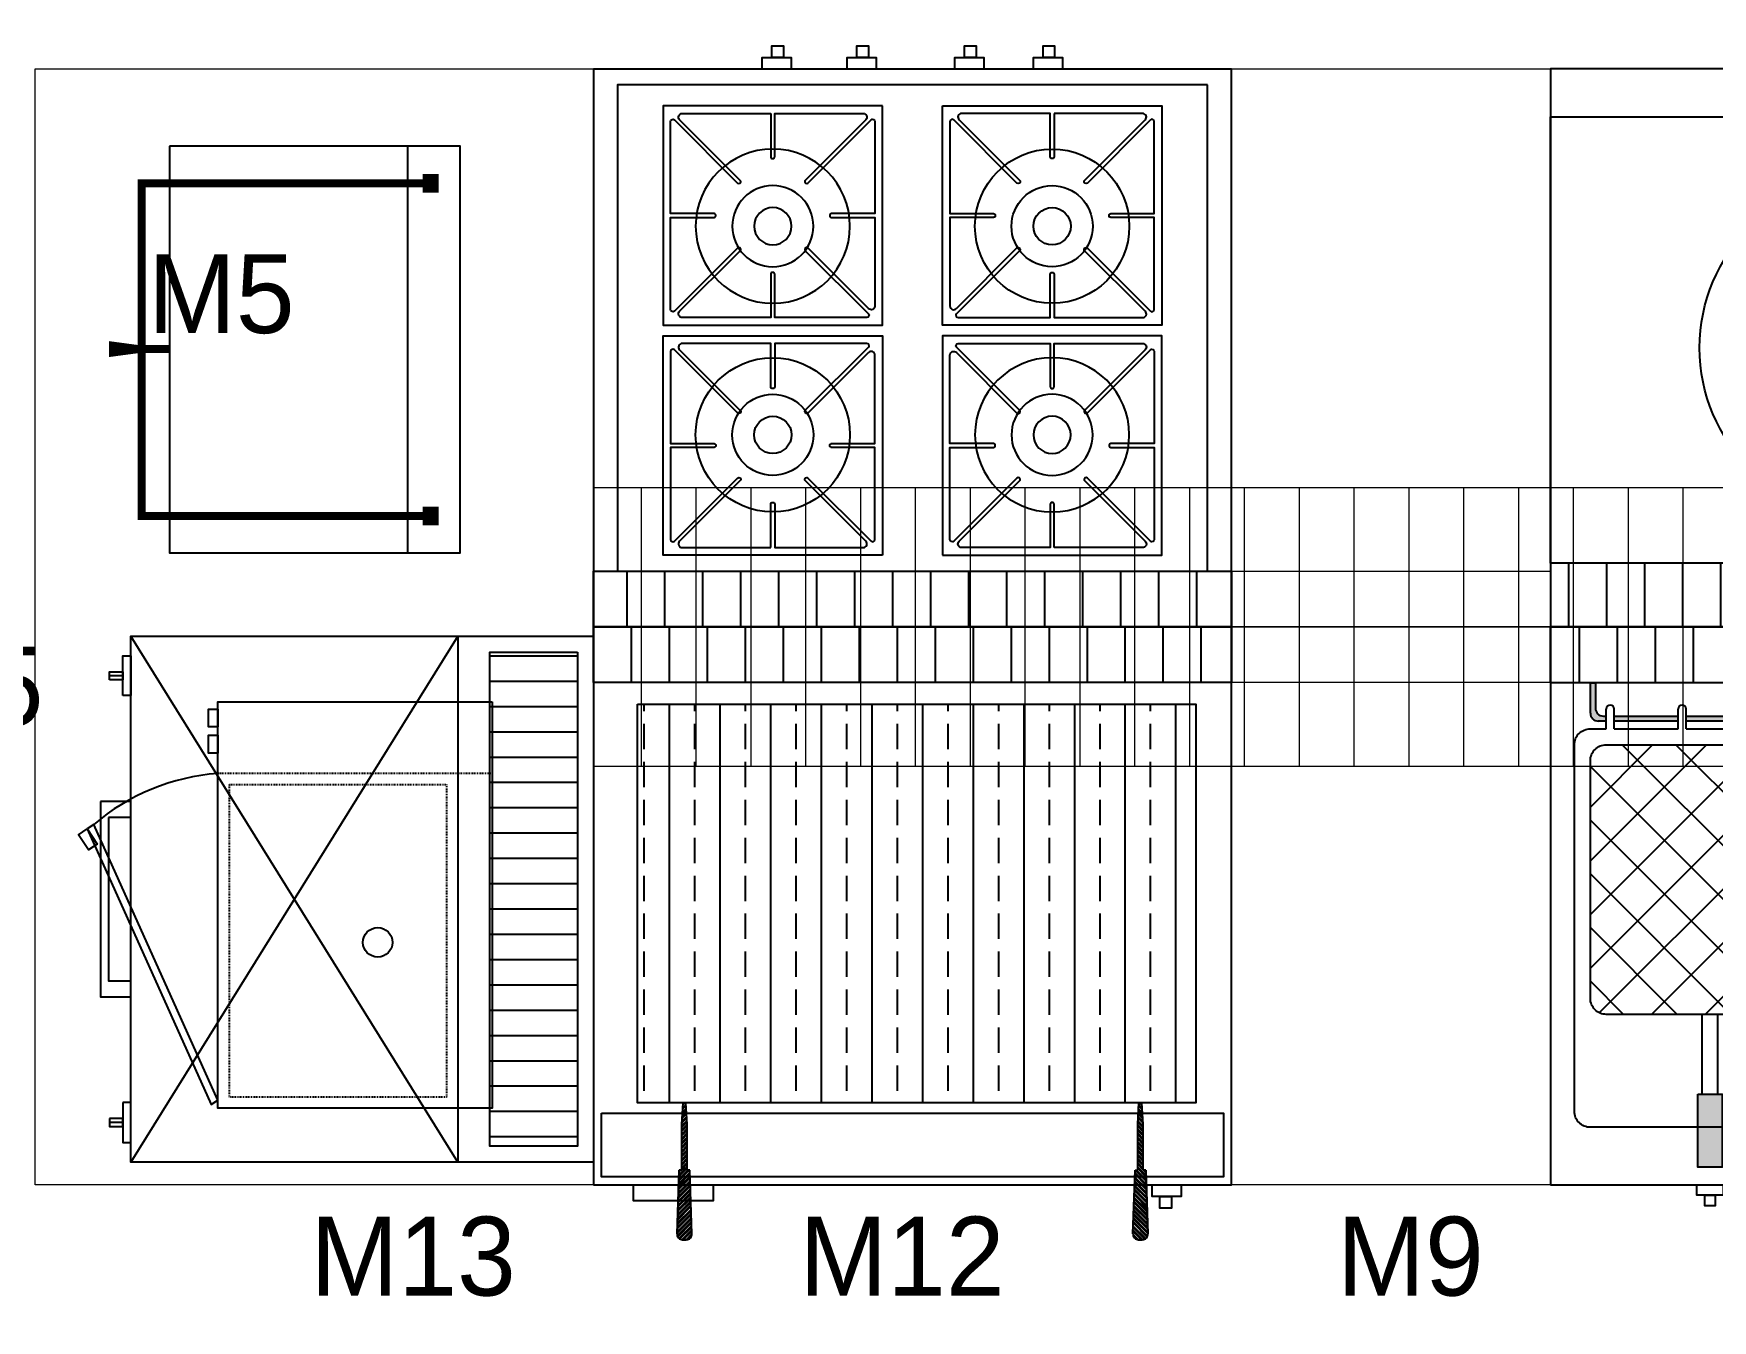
# Model space of a CAD drawing. Header units: centimetres. Extents: x -72470 to -43129, y -18750 to -16337.
# Drawn here: x -62826.5 to -62616, y -17124.7 to -16963.2 of the extents above; entities that cross this region are included whole.
import ezdxf

# ---------------------------------------------------------------- set-up
doc = ezdxf.new("R2010")
doc.units = ezdxf.units.CM
doc.header["$MEASUREMENT"] = 0
doc.linetypes.add('Dashed', pattern=[0.005644, 0.002822, -0.002822])
doc.linetypes.add('DUZ', pattern=[0])
doc.layers.get('0').update_dxf_attribs({"linetype": 'DUZ', "lineweight": 0})
doc.layers.add('11-021_500-BLOK B-str_zemin_kat$0$2DTARAMA1', color=253, linetype='Continuous')
doc.layers.add('S2000-002 Çizgi', color=7, linetype='Continuous')
doc.layers.add('TEFRIS', color=30, linetype='Continuous', lineweight=9)
doc.styles.add('TAKSİM', font='GOTHIC.TTF', dxfattribs={"height": 20})

# ---------------------------------------------------------------- blocks, each defined once
blk = doc.blocks.new('A$C5ACE57BF')
at = {"layer": 'S2000-002 Çizgi', "linetype": 'Dashed', "ltscale": 10}
blk.add_line((9, 51.89), (9, 17.49), dxfattribs=at)
at = {"layer": 'S2000-002 Çizgi'}
for points in [[(0, 51.89), (51, 51.89), (51, 17.49), (0, 17.49)], [(0.91, 17.49), (3.16, 17.49), (3.16, 16.29), (0.91, 16.29)], [(4.19, 17.49), (6.44, 17.49), (6.44, 16.29), (4.19, 16.29)], [(15.95, 1.09), (50.53, 16.66), (49.98, 17.49), (15.39, 1.92)], [(15.95, 1.09), (17.85, 2.36), (18.58, 1.27), (16.68, 0)]]:
    blk.add_lwpolyline(points, close=True, dxfattribs=at)
at = {"layer": 'S2000-002 Çizgi', "linetype": 'Dashed', "ltscale": 10}
blk.add_lwpolyline([(10.38, 46.15), (49.61, 46.15), (49.61, 18.96), (10.38, 18.96)], close=True, dxfattribs=at)
at = {"layer": 'S2000-002 Çizgi'}
blk.add_circle((30.19, 37.53), 1.85, dxfattribs=at)
blk.add_arc((36.09, 19.51), 27.17, 184.2771, 220.3659, dxfattribs=at)
blk = doc.blocks.new('A$C133D40E0')
at = {"layer": 'S2000-002 Çizgi'}
h = blk.add_hatch(dxfattribs=at)
h.set_pattern_fill('ANSI31', color=256, scale=1.5, angle=45, style=0)
h.set_pattern_definition([(90, (-3291.7327, -4973.714), (-4.7625, 9e-16), [])])
h.paths.add_polyline_path([(80, 69.9), (80, 76.9), (0, 76.9), (0, 69.9)])
h = blk.add_hatch(dxfattribs=at)
h.set_pattern_fill('ANSI33', color=256, angle=45, style=0)
h.set_pattern_definition([(90, (-3291.733, -4973.714), (-6.35, 1e-15), []), (90, (-3288.558, -4970.539), (-6.35, 1e-15), [3.175, -1.5875])])
h.paths.add_polyline_path([(5.53, 67.19), (5.53, 17.19), (75.53, 17.19), (75.53, 67.19)])
h = blk.add_hatch(dxfattribs=at)
h.set_pattern_fill('ANSI32', color=256, style=0)
h.set_pattern_definition([(45, (-4249.5, -7757.06715), (-0.265165043, 0.265165043), []), (45, (-4249.32323, -7757.06715), (-0.265165043, 0.265165043), [])])
h.paths.add_polyline_path([(12.1, 7.9), (10.72, 7.9), (10.69, 6.9), (12.14, 6.9)])
h.paths.add_polyline_path([(12.07, 8.72), (11.76, 8.72), (11.76, 14.52), (11.68, 15.9), (11.15, 15.9), (11.07, 14.52), (11.07, 8.72), (10.75, 8.72), (10.72, 7.9), (12.1, 7.9)])
h.paths.add_polyline_path([(12.2, 4.9), (10.62, 4.9), (10.48, 0.76, 0.437405), (11.18, 0), (11.64, 0, 0.437405), (12.35, 0.76)])
h.paths.add_polyline_path([(12.14, 6.9), (10.69, 6.9), (10.62, 4.9), (12.2, 4.9)])
h.paths.add_polyline_path([(11.6, 17.19), (11.23, 17.19), (11.15, 15.9), (11.68, 15.9)])
h = blk.add_hatch(dxfattribs=at)
h.set_pattern_fill('ANSI32', color=256, style=0)
h.set_pattern_definition([(135, (4329.5, -7757.06715), (0.265165043, 0.265165043), []), (135, (4329.32322, -7757.06715), (0.265165043, 0.265165043), [])])
h.paths.add_polyline_path([(67.9, 7.9), (69.28, 7.9), (69.31, 6.9), (67.86, 6.9)])
h.paths.add_polyline_path([(67.93, 8.72), (68.24, 8.72), (68.24, 14.52), (68.32, 15.9), (68.85, 15.9), (68.93, 14.52), (68.93, 8.72), (69.25, 8.72), (69.28, 7.9), (67.9, 7.9)])
h.paths.add_polyline_path([(67.8, 4.9), (69.38, 4.9), (69.52, 0.76, -0.437405), (68.82, 0), (68.36, 0, -0.437405), (67.65, 0.76)])
h.paths.add_polyline_path([(67.86, 6.9), (69.31, 6.9), (69.38, 4.9), (67.8, 4.9)])
h.paths.add_polyline_path([(68.4, 17.19), (68.77, 17.19), (68.85, 15.9), (68.32, 15.9)])
for p, q in [((11.07, 14.52), (11.23, 17.19)), ((11.23, 17.19), (11.6, 17.19)), ((11.6, 17.19), (11.23, 17.19)), ((11.76, 14.52), (11.6, 17.19)), ((68.24, 14.52), (68.4, 17.19)), ((68.77, 17.19), (68.4, 17.19)), ((68.4, 17.19), (68.77, 17.19)), ((68.93, 14.52), (68.77, 17.19)), ((11.07, 8.72), (11.07, 14.52)), ((11.76, 8.72), (11.76, 14.52)), ((68.24, 8.72), (68.24, 14.52)), ((68.93, 8.72), (68.93, 14.52)), ((10.48, 0.76), (10.75, 8.72)), ((10.75, 8.72), (10.48, 0.76)), ((10.75, 8.72), (11.07, 8.72)), ((11.07, 8.72), (10.75, 8.72)), ((12.07, 8.72), (11.76, 8.72)), ((12.35, 0.76), (12.07, 8.72)), ((67.65, 0.76), (67.93, 8.72)), ((67.93, 8.72), (68.24, 8.72)), ((69.25, 8.72), (68.93, 8.72)), ((68.93, 8.72), (69.25, 8.72)), ((69.52, 0.76), (69.25, 8.72)), ((69.25, 8.72), (69.52, 0.76)), ((11.64, 0), (11.18, 0)), ((11.18, 0), (11.64, 0)), ((68.36, 0), (68.82, 0)), ((68.82, 0), (68.36, 0))]:
    blk.add_line(p, q, dxfattribs=at)
for points in [[(0, 6.9), (80, 6.9), (80, 76.9), (0, 76.9)], [(0, 76.9), (80, 76.9), (80, 69.9), (0, 69.9)], [(5.53, 67.19), (75.53, 67.19), (75.53, 17.19), (5.53, 17.19)], [(1, 15.9), (79, 15.9), (79, 7.9), (1, 7.9)], [(5, 6.9), (15, 6.9), (15, 4.9), (5, 4.9)], [(70.06, 6.9), (73.7, 6.9), (73.7, 5.44), (70.06, 5.44)], [(71.02, 5.44), (72.48, 5.44), (72.48, 3.98), (71.02, 3.98)]]:
    blk.add_lwpolyline(points, close=True, dxfattribs=at)
for centre, start, end in [((11.18, 0.71), 175.5008, 270), ((11.18, 0.71), 175.5008, 270), ((11.64, 0.71), 270, 4.4992), ((68.36, 0.71), 175.5008, 270), ((68.82, 0.71), 270, 4.4992), ((68.82, 0.71), 270, 4.4992)]:
    blk.add_arc(centre, 0.706, start, end, dxfattribs=at)
blk = doc.blocks.new('A$C063E11E5')
at = {"layer": 'S2000-002 Çizgi'}
h = blk.add_hatch(dxfattribs=at)
h.set_pattern_fill('ANSI31', color=256, scale=1.5, angle=45, style=0)
h.set_pattern_definition([(90, (-3458.603, -4993.7387), (-4.7625, 9e-16), [])])
h.paths.add_polyline_path([(0, 72.62), (0, 65.62), (80, 65.62), (80, 72.62)])
h = blk.add_hatch(color=256, dxfattribs=at)
h.paths.add_polyline_path([(35, 61.8), (35, 62.44), (35, 65.62), (34.36, 65.62), (34.36, 62.44, -0.414214), (33.36, 61.44), (33, 61.44), (33, 60.8), (34, 60.8, 0.414214)])
h.paths.add_polyline_path([(32, 61.44), (24, 61.44), (24, 60.8), (32, 60.8)])
h.paths.add_polyline_path([(23, 61.44), (17, 61.44), (17, 60.8), (23, 60.8)])
h.paths.add_polyline_path([(16, 61.44), (8, 61.44), (8, 60.8), (16, 60.8)])
h.paths.add_polyline_path([(5.64, 62.44), (5.64, 65.62), (5, 65.62), (5, 61.8, 0.414214), (6, 60.8), (6.64, 60.8), (7, 60.8), (7, 61.44), (6.64, 61.44, -0.414214)])
h = blk.add_hatch(color=256, dxfattribs=at)
h.paths.add_polyline_path([(75, 61.8), (75, 62.44), (75, 65.62), (74.36, 65.62), (74.36, 62.44, -0.414214), (73.36, 61.44), (73, 61.44), (73, 60.8), (74, 60.8, 0.414214)])
h.paths.add_polyline_path([(72, 61.44), (64, 61.44), (64, 60.8), (72, 60.8)])
h.paths.add_polyline_path([(63, 61.44), (57, 61.44), (57, 60.8), (63, 60.8)])
h.paths.add_polyline_path([(56, 61.44), (48, 61.44), (48, 60.8), (56, 60.8)])
h.paths.add_polyline_path([(45.64, 62.44), (45.64, 65.62), (45, 65.62), (45, 61.8, 0.414214), (46, 60.8), (46.64, 60.8), (47, 60.8), (47, 61.44), (46.64, 61.44, -0.414214)])
h = blk.add_hatch(dxfattribs=at)
h.set_pattern_fill('ANSI37', color=256, scale=1.5, style=0)
h.set_pattern_definition([(45, (-3527.4763, -4981.5224), (-3.367596, 3.367596), []), (135, (-3527.4763, -4981.5224), (-3.367596, -3.367596), [])])
h.paths.add_polyline_path([(35, 55.84, 0.414214), (33, 57.84), (7, 57.84, 0.414214), (5, 55.84), (5, 26.01, 0.414214), (7, 24.01), (33, 24.01, 0.414214), (35, 26.01)])
h = blk.add_hatch(dxfattribs=at)
h.set_pattern_fill('ANSI37', color=256, scale=1.5, style=0)
h.set_pattern_definition([(45, (-3487.4763, -4981.5224), (-3.367596, 3.367596), []), (135, (-3487.4763, -4981.5224), (-3.367596, -3.367596), [])])
h.paths.add_polyline_path([(75, 55.84, 0.414214), (73, 57.84), (47, 57.84, 0.414214), (45, 55.84), (45, 26.01, 0.414214), (47, 24.01), (73, 24.01, 0.414214), (75, 26.01)])
for points in [[(18.49, 14.01), (21.51, 14.01), (21.51, 4.84), (18.49, 4.84)], [(58.49, 14.01), (61.51, 14.01), (61.51, 4.84), (58.49, 4.84)]]:
    blk.add_hatch(color=256, dxfattribs=at).paths.add_polyline_path(points)
for p, q in [((5, 61.8), (5, 65.62)), ((5, 65.62), (5.64, 65.62)), ((5.64, 65.62), (5.64, 62.44)), ((34.36, 65.62), (34.36, 62.44)), ((35, 65.62), (34.36, 65.62)), ((35, 62.44), (35, 65.62)), ((45, 65.62), (45.64, 65.62)), ((45, 61.8), (45, 65.62)), ((45.64, 65.62), (45.64, 62.44)), ((75, 65.62), (74.36, 65.62)), ((74.36, 65.62), (74.36, 62.44)), ((75, 62.44), (75, 65.62)), ((6.64, 61.44), (7, 61.44)), ((7, 59.84), (7, 62.32)), ((8, 59.84), (8, 62.32)), ((8, 61.44), (16, 61.44)), ((16, 59.84), (16, 62.32)), ((17, 59.84), (17, 62.32)), ((17, 61.44), (23, 61.44)), ((23, 59.84), (23, 62.32)), ((24, 59.84), (24, 62.32)), ((24, 61.44), (32, 61.44)), ((32, 59.84), (32, 62.32)), ((33, 59.84), (33, 62.32)), ((33, 61.44), (33.36, 61.44)), ((35, 62.44), (35, 61.8)), ((46.64, 61.44), (47, 61.44)), ((47, 59.84), (47, 62.32)), ((48, 59.84), (48, 62.32)), ((48, 61.44), (56, 61.44)), ((56, 59.84), (56, 62.32)), ((57, 59.84), (57, 62.32)), ((57, 61.44), (63, 61.44)), ((63, 59.84), (63, 62.32)), ((64, 59.84), (64, 62.32)), ((64, 61.44), (72, 61.44)), ((72, 59.84), (72, 62.32)), ((73, 59.84), (73, 62.32)), ((73, 61.44), (73.36, 61.44)), ((75, 62.44), (75, 61.8)), ((6.64, 60.8), (6, 60.8)), ((7, 60.8), (6.64, 60.8)), ((16, 60.8), (8, 60.8)), ((23, 60.8), (17, 60.8)), ((32, 60.8), (24, 60.8)), ((34, 60.8), (33, 60.8)), ((46.64, 60.8), (46, 60.8)), ((47, 60.8), (46.64, 60.8)), ((56, 60.8), (48, 60.8)), ((63, 60.8), (57, 60.8)), ((72, 60.8), (64, 60.8)), ((74, 60.8), (73, 60.8))]:
    blk.add_line(p, q, dxfattribs=at)
for points in [[(0, 72.62), (80, 72.62), (80, 65.62), (0, 65.62)], [(0, 2.62), (80, 2.62), (80, 72.62), (0, 72.62)], [(19, 24.01), (19, 14.01), (21, 14.01), (21, 24.01)], [(59, 24.01), (59, 14.01), (61, 14.01), (61, 24.01)], [(18.49, 14.01), (21.51, 14.01), (21.51, 4.84), (18.49, 4.84)], [(58.49, 14.01), (61.51, 14.01), (61.51, 4.84), (58.49, 4.84)], [(18.36, 2.62), (21.64, 2.62), (21.64, 1.31), (18.36, 1.31)], [(58.36, 2.62), (61.64, 2.62), (61.64, 1.31), (58.36, 1.31)], [(19.34, 1.31), (20.66, 1.31), (20.66, 0), (19.34, 0)], [(59.34, 1.31), (60.66, 1.31), (60.66, 0), (59.34, 0)]]:
    blk.add_lwpolyline(points, close=True, dxfattribs=at)
for points in [[(29, 9.84), (5, 9.84, -0.414214), (3, 11.84), (3, 57.84, -0.414214), (5, 59.84), (7, 59.84)], [(33, 59.84), (35, 59.84, -0.414214), (37, 57.84), (37, 11.84, -0.414214), (35, 9.84), (29, 9.84)], [(69, 9.84), (45, 9.84, -0.414214), (43, 11.84), (43, 57.84, -0.414214), (45, 59.84), (47, 59.84)], [(73, 59.84), (75, 59.84, -0.414214), (77, 57.84), (77, 11.84, -0.414214), (75, 9.84), (69, 9.84)]]:
    blk.add_lwpolyline(points, format="xyb", dxfattribs=at)
for points in [[(8, 59.84), (16, 59.84)], [(17, 59.84), (23, 59.84)], [(24, 59.84), (32, 59.84)], [(48, 59.84), (56, 59.84)], [(57, 59.84), (63, 59.84)], [(64, 59.84), (72, 59.84)]]:
    blk.add_lwpolyline(points, dxfattribs=at)
for points in [[(7, 57.84), (33, 57.84, -0.414214), (35, 55.84), (35, 26.01, -0.414214), (33, 24.01), (7, 24.01, -0.414214), (5, 26.01), (5, 55.84, -0.414214)], [(47, 57.84), (73, 57.84, -0.414214), (75, 55.84), (75, 26.01, -0.414214), (73, 24.01), (47, 24.01, -0.414214), (45, 26.01), (45, 55.84, -0.414214)]]:
    blk.add_lwpolyline(points, format="xyb", close=True, dxfattribs=at)
for centre, radius, start, end in [((6, 61.8), 1, 180, 270), ((6.64, 62.44), 1, 180, 270), ((7.5, 62.32), 0.5, 0, 180), ((16.5, 62.32), 0.5, 0, 180), ((23.5, 62.32), 0.5, 0, 180), ((32.5, 62.32), 0.5, 0, 180), ((33.36, 62.44), 1, 270, 0), ((34, 61.8), 1, 270, 0), ((46, 61.8), 1, 180, 270), ((46.64, 62.44), 1, 180, 270), ((47.5, 62.32), 0.5, 0, 180), ((56.5, 62.32), 0.5, 0, 180), ((63.5, 62.32), 0.5, 0, 180), ((72.5, 62.32), 0.5, 0, 180), ((73.36, 62.44), 1, 270, 0), ((74, 61.8), 1, 270, 0)]:
    blk.add_arc(centre, radius, start, end, dxfattribs=at)
blk = doc.blocks.new('A$C3D735FFB')
at = {"layer": 'S2000-002 Çizgi'}
blk.add_lwpolyline([(0, 7.57), (51, 7.57), (51, 44.03), (0, 44.03)], close=True, dxfattribs=at)
for points, const_width in [([(3.46, 40.35), (5.8, 40.35)], 2), ([(4.63, 40.03), (4.63, 4.11), (25.5, 4.11)], 1), ([(46.37, 40.03), (46.37, 4.11), (25.5, 4.11)], 1), ([(47.54, 40.35), (45.2, 40.35)], 2)]:
    blk.add_lwpolyline(points, dxfattribs=dict(at, const_width=const_width))
blk.add_lwpolyline([(51, 37.48), (0, 37.48)], dxfattribs=at)
blk.add_lwpolyline([(25.44, 7.48, 1, 1, 0), (25.44, 3.72, 1, 2, 0), (25.44, 0, 2, 2, 0)], format="xyseb", dxfattribs=at)
blk = doc.blocks.new('A$C604B7618')
at = {"layer": 'S2000-002 Çizgi'}
blk.add_lwpolyline([(0, 30.57), (30.57, 30.57), (30.57, 0), (0, 0), (0, 30.57)], dxfattribs=at)
blk.add_lwpolyline([(15.55, 29.52), (15.55, 23.44, -0.414214), (15.34, 23.23), (15.23, 23.23, -0.414214), (15.02, 23.44), (15.02, 29.52), (2.68, 29.52, 0.668179), (2.31, 28.63), (10.81, 20.13, -0.810443), (10.38, 19.82), (1.59, 28.61, 0.668179), (1.05, 28.39), (1.05, 15.55), (7.13, 15.55, -0.414214), (7.34, 15.34), (7.34, 15.23, -0.414214), (7.13, 15.02), (1.05, 15.02), (1.05, 2.68, 0.668179), (1.94, 2.31), (10.43, 10.81, -0.810443), (10.75, 10.38), (1.96, 1.59, 0.668179), (2.18, 1.05), (15.02, 1.05), (15.02, 7.13, -0.414214), (15.23, 7.34), (15.34, 7.34, -0.414214), (15.55, 7.13), (15.55, 1.05), (27.88, 1.05, 0.668179), (28.26, 1.94), (19.76, 10.43, -0.810443), (20.19, 10.75), (28.98, 1.96, 0.668179), (29.52, 2.18), (29.52, 15.02), (23.44, 15.02, -0.414214), (23.23, 15.23), (23.23, 15.34, -0.414214), (23.44, 15.55), (29.52, 15.55), (29.52, 28.39, 0.668179), (28.98, 28.61), (20.19, 19.82, -0.810443), (19.76, 20.13), (28.26, 28.63, 0.668179), (27.88, 29.52)], format="xyb", close=True, dxfattribs=at)
for radius in [10.75, 5.66, 2.6]:
    blk.add_circle((15.28, 13.8), radius, dxfattribs=at)
blk = doc.blocks.new('A$C7A250C34')
at = {"layer": 'S2000-002 Çizgi'}
h = blk.add_hatch(dxfattribs=at)
h.set_pattern_fill('ANSI31', color=256, scale=1.5, angle=45, style=0)
h.set_pattern_definition([(90, (-2508.419, -6412.801), (-4.7625, 9e-16), [])])
h.paths.add_polyline_path([(0, 72.92), (0, 65.92), (80, 65.92), (80, 72.92)])
for points in [[(0, 2.92), (80, 2.92), (80, 72.92), (0, 72.92)], [(80, 65.92), (0, 65.92), (0, 72.92), (80, 72.92)], [(3, 4.92), (77, 4.92), (77, 65.92), (3, 65.92)], [(21.2, 2.92), (24.84, 2.92), (24.84, 1.46), (21.2, 1.46)], [(31.05, 2.92), (34.69, 2.92), (34.69, 1.46), (31.05, 1.46)], [(44.56, 2.92), (48.2, 2.92), (48.2, 1.46), (44.56, 1.46)], [(55.2, 2.92), (58.84, 2.92), (58.84, 1.46), (55.2, 1.46)], [(22.17, 1.46), (23.62, 1.46), (23.62, 0), (22.17, 0)], [(32.02, 1.46), (33.47, 1.46), (33.47, 0), (32.02, 0)], [(45.52, 1.46), (46.98, 1.46), (46.98, 0), (45.52, 0)], [(56.16, 1.46), (57.62, 1.46), (57.62, 0), (56.16, 0)]]:
    blk.add_lwpolyline(points, close=True, dxfattribs=at)
at = {"layer": 'S2000-002 Çizgi', "yscale": 0.8999999999996362}
for p, xscale, zscale in [((36.24, 36.4), -0.8999999999996362, 0.9), ((43.76, 36.4), 0.8999999999996362, 0.8999999999996362)]:
    blk.add_blockref('A$C604B7618', p, dxfattribs=dict(at, xscale=xscale, zscale=zscale))
at = {"layer": 'S2000-002 Çizgi', "yscale": 0.8999999999996362, "rotation": 180}
for p, xscale, zscale in [((36.24, 35.06), 0.8999999999996362, 0.8999999999996362), ((43.76, 35.06), -0.8999999999996362, 0.9)]:
    blk.add_blockref('A$C604B7618', p, dxfattribs=dict(at, xscale=xscale, zscale=zscale))
blk = doc.blocks.new('A$C24D013FD')
at = {"layer": 'S2000-002 Çizgi'}
h = blk.add_hatch(dxfattribs=at)
h.set_pattern_fill('ANSI31', color=256, scale=1.5, angle=225, style=0)
h.set_pattern_definition([(270, (2688.432, 5823.0087), (4.7625, -1e-15), [])])
h.paths.add_polyline_path([(0, 8), (0, 0), (80, 0), (80, 8)])
for points in [[(26.16, 71.46), (24.7, 71.46), (24.7, 72.92), (26.16, 72.92)], [(80, 70), (0, 70), (0, 0), (80, 0)], [(27.12, 70), (23.48, 70), (23.48, 71.46), (27.12, 71.46)], [(80, 8), (0, 8), (0, 64), (80, 64)]]:
    blk.add_lwpolyline(points, close=True, dxfattribs=at)
for radius in [21.3, 16.3, 2.45]:
    blk.add_circle((40, 35), radius, dxfattribs=at)
blk = doc.blocks.new('A$C562E209C')
at = {"layer": 'S2000-002 Çizgi'}
h = blk.add_hatch(dxfattribs=at)
h.set_pattern_fill('ANSI31', color=256, angle=45, style=0)
h.set_pattern_definition([(90, (-2777.067, -8355.0508), (-3.175, 7e-16), [])])
h.paths.add_polyline_path([(64, 48.81), (64, 59.81), (2, 59.81), (2, 48.81)])
for p, q in [((0, 44.81), (66, 3.81)), ((66, 44.81), (0, 3.81))]:
    blk.add_line(p, q, dxfattribs=at)
for points in [[(0, 61.81), (66, 61.81), (66, 3.81), (0, 3.81)], [(2, 59.81), (64, 59.81), (64, 48.81), (2, 48.81)], [(0, 44.81), (66, 44.81), (66, 3.81), (0, 3.81)], [(7.47, 2.81), (2.47, 2.81), (2.47, 3.81), (7.47, 3.81)], [(5.47, 1.14), (4.47, 1.14), (4.47, 2.81), (5.47, 2.81)], [(20.75, 0), (45.25, 0), (45.25, 3.81), (20.75, 3.81)], [(22.75, 1), (43.25, 1), (43.25, 3.81), (22.75, 3.81)], [(58.53, 2.81), (63.53, 2.81), (63.53, 3.81), (58.53, 3.81)], [(60.53, 1.14), (61.53, 1.14), (61.53, 2.81), (60.53, 2.81)]]:
    blk.add_lwpolyline(points, close=True, dxfattribs=at)
for points in [[(4.97, 2.81), (4.97, 1.14)], [(61.03, 2.81), (61.03, 1.14)]]:
    blk.add_lwpolyline(points, dxfattribs=at)

msp = doc.modelspace()

# ---------------------------------------------------------------- hatches: boundary and pattern name
at = {"layer": '11-021_500-BLOK B-str_zemin_kat$0$2DTARAMA1'}
h = msp.add_hatch(dxfattribs=at)
h.set_pattern_fill('ANSI33', color=256, scale=100)
h.set_pattern_definition([(45, (-421164.15, -192690.207), (-17.6776695, 17.6776695), []), (45, (-421146.472, -192690.207), (-17.6776695, 17.6776695), [12.5, -6.25])])
edge = h.paths.add_edge_path()
edge.add_arc((-61102.81, -17219.44), 40, 0, 360)
edge = h.paths.add_edge_path()
edge.add_arc((-61942.81, -17219.44), 40, 0, 360)
edge = h.paths.add_edge_path()
edge.add_arc((-62782.81, -17219.44), 40, 0, 360)
edge = h.paths.add_edge_path()
edge.add_arc((-63622.81, -17219.44), 40, 0, 360)
h.paths.add_polyline_path([(-62490.34, -17053.77), (-62316.58, -17053.77), (-62316.58, -17007.82), (-62490.34, -17007.82)], flags=9)
h.paths.add_polyline_path([(-61637.13, -17053.8), (-61463.37, -17053.8), (-61463.37, -17007.82), (-61637.13, -17007.82)], flags=9)
h.paths.add_polyline_path([(-63330.35, -17053.8), (-63175.23, -17053.8), (-63175.23, -17007.82), (-63330.35, -17007.82)], flags=9)
edge = h.paths.add_edge_path()
edge.add_arc((-64462.81, -17219.44), 40, 0, 360)
edge = h.paths.add_edge_path()
edge.add_arc((-62782.81, -18059.44), 40, 0, 360)
edge = h.paths.add_edge_path()
edge.add_arc((-61942.81, -18059.44), 40, 0, 360)
edge = h.paths.add_edge_path()
edge.add_arc((-61102.81, -18059.44), 40, 0, 360)
at = {"layer": 'TEFRIS', "linetype": 'Continuous'}
h = msp.add_hatch(dxfattribs=at)
h.set_pattern_fill('ANSI31', color=0, scale=55, angle=45)
h.set_pattern_definition([(90, (-160.303, -360.939), (-6.875, 0), [])])
h.paths.add_polyline_path([(-62536.32, -17055.15), (-62536.32, -17020.15), (-62756.32, -17020.15), (-62756.32, -17055.15)])

# ---------------------------------------------------------------- linework, layer by layer
at = {"layer": 'TEFRIS', "color": 0, "linetype": 'Continuous'}
for points in [[(-62756.32, -17107.65), (-62826.32, -17107.65), (-62826.32, -16967.65), (-62756.32, -16967.65)], [(-62676.32, -16967.65), (-62636.32, -16967.65), (-62636.32, -17037.65), (-62676.32, -17037.65)], [(-62756.32, -17020.15), (-62536.32, -17020.15), (-62536.32, -17055.15), (-62756.32, -17055.15)], [(-62676.32, -17030.65), (-62636.32, -17030.65), (-62636.32, -17037.65), (-62676.32, -17037.65)], [(-62676.32, -17037.65), (-62636.32, -17037.65), (-62636.32, -17107.65), (-62676.32, -17107.65)], [(-62636.32, -17044.65), (-62676.32, -17044.65), (-62676.32, -17037.65), (-62636.32, -17037.65)]]:
    msp.add_lwpolyline(points, close=True, dxfattribs=at)
msp.add_spline([(-63715.5, -16879.11), (-63561.64, -16710.21), (-63110.91, -16710.21), (-62885.55, -16686.39), (-62456.49, -16714.54), (-62263.63, -16753.52), (-62059.31, -16702.06), (-61826.96, -16738.36), (-61784.12, -16939.39), (-61661.14, -16985.6)], degree=3, dxfattribs=at)

# ---------------------------------------------------------------- block references
at = {"layer": 'S2000-002 Çizgi'}
for name, p, rotation in [('A$C7A250C34', (-62676.32, -16964.74), 180), ('A$C3D735FFB', (-62817.07, -16977.36), 270), ('A$C562E209C', (-62818.13, -17038.81), 270), ('A$C5ACE57BF', (-62820.9, -17047.05), 270)]:
    msp.add_blockref(name, p, dxfattribs=dict(at, rotation=rotation))
for name, p in [('A$C133D40E0', (-62756.32, -17114.55)), ('A$C063E11E5', (-62636.32, -17110.28))]:
    msp.add_blockref(name, p, dxfattribs=at)
at = {"layer": 'TEFRIS', "color": 0, "linetype": 'Continuous'}
msp.add_blockref('A$C24D013FD', (-62636.32, -17037.65), dxfattribs=at)

# ---------------------------------------------------------------- texts
at = {"style": 'TAKSİM'}
for s, p in [('M5', (-62812.19, -17000.79, 0)), ('M15', (-62851.04, -17050.04, 0)), ('M13', (-62791.81, -17121.55, 0)), ('M12', (-62730.52, -17121.55, 0)), ('M9', (-62663.07, -17121.55, 0))]:
    msp.add_text(s, height=9.9, dxfattribs=at).set_placement(p)

doc.saveas('drawing.dxf')
